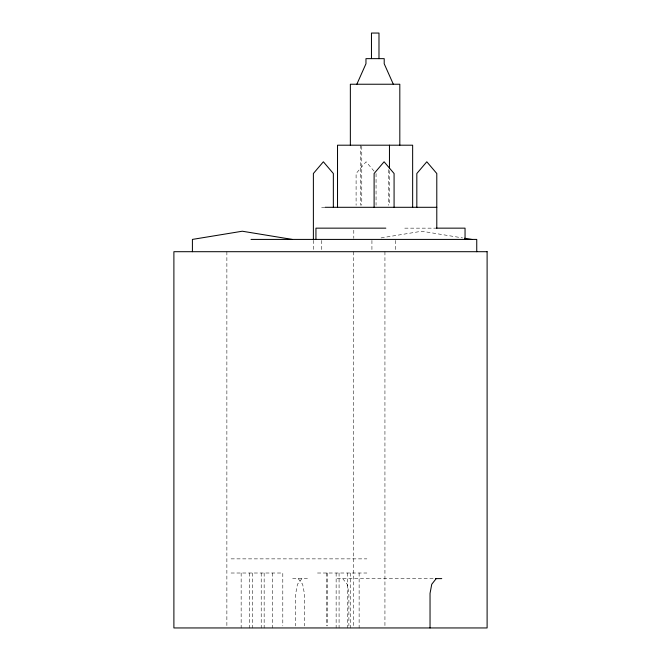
<?xml version="1.0" encoding="UTF-8"?>
<svg xmlns="http://www.w3.org/2000/svg" width="661" height="661" viewBox="0 0 661 661"><rect width="100%" height="100%" fill="white"/><g stroke="black" fill="none" stroke-linecap="round" stroke-linejoin="round"><path stroke-width="0.5" stroke-dasharray="3.31 2.48" d="M301.928 578.606L297.458 584.258L295.748 593.396L295.748 625.917M381.091 237.91L421.825 231.226L462.56 237.91M321.618 207.298L324.658 207.298M404.755 228.152L436.789 228.152M231.061 558.867L366.88 558.867M231.061 573.013L282.801 573.013L282.801 625.917M317.478 573.013L366.88 573.013M292.649 578.606L307.456 578.606M337.176 578.606L434.153 578.606M374.068 171.166L366.078 161.78L356.097 173.513L356.097 205.249M342.704 578.606L347.174 584.258L348.884 593.396L348.884 625.917M298.177 578.606L302.647 584.258L304.357 593.396L304.357 625.917M395.295 240.439L395.295 250.676M389.461 170.645L389.461 205.257M388.404 169.629L388.404 205.257M384.933 251.701L384.933 625.884M376.059 173.513L376.059 205.249M371.928 240.439L371.928 250.676M361.765 146.213L361.765 205.257M360.708 145.197L360.708 205.257M359.13 573.013L359.13 627.95M353.792 230.202L353.792 238.39M353.412 251.701L353.412 625.884M350.578 573.013L350.578 627.95M347.636 573.013L347.636 627.95M339.076 573.013L339.076 627.95M336.135 573.013L336.135 627.95M327.575 573.013L327.575 625.917M326.749 573.013L326.749 625.917M321.758 240.439L321.758 250.676M313.38 240.34L313.38 250.668M272.712 573.013L272.712 627.95M264.152 573.013L264.152 627.95M261.211 573.013L261.211 627.95M252.651 573.013L252.651 627.95M249.709 573.013L249.709 627.95M241.149 573.013L241.149 627.95M226.872 251.701L226.872 625.884"/><path stroke-width="0.99" d="M356.841 84.236L365.963 63.762L365.963 58.647L371.226 58.647M436.219 578.606L431.749 584.258L430.038 593.396L430.038 627.95M325.105 207.298L436.789 207.298M385.834 228.152L315.941 228.152L315.941 239.414M436.467 228.152L465.047 228.152L465.047 239.414M251.006 239.414L476.746 239.414L476.746 251.701M435.558 578.606L441.746 578.606M464.6 238.249L471.731 239.414M292.212 239.414L242.306 231.226L192.409 239.414L192.409 251.701M393.328 84.236L384.206 63.762L384.206 58.647L371.465 58.647L371.465 33.05L378.984 33.05L378.984 58.647M436.789 228.152L436.789 173.513L426.808 161.78L416.827 173.513L416.827 207.298M412.646 207.298L412.646 145.197L337.523 145.197L337.523 207.298M399.814 145.197L399.814 84.236L350.355 84.236L350.355 145.197M394.08 207.298L394.08 173.513L384.091 161.78L374.109 173.513L374.109 207.298M389.461 145.197L389.461 168.613M333.351 207.298L333.351 173.513L323.361 161.78L313.38 173.513L313.38 239.307M487.107 251.701L173.893 251.701L173.893 627.95L487.107 627.95L487.107 251.701"/></g></svg>
